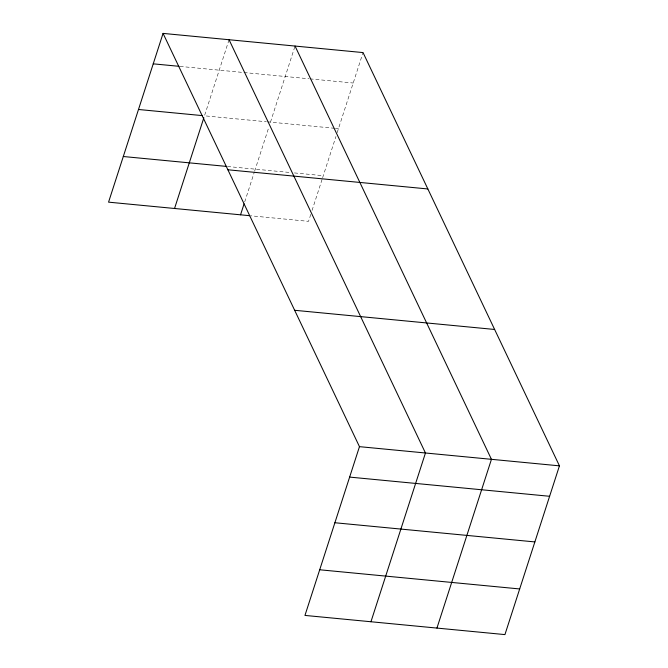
<?xml version="1.0" encoding="UTF-8"?>
<svg xmlns="http://www.w3.org/2000/svg" width="668" height="668" viewBox="0 0 668 668"><rect width="100%" height="100%" fill="white"/><g stroke="black" fill="none" stroke-linecap="round" stroke-linejoin="round"><path stroke-width="0.5" stroke-dasharray="3.34 2.5" d="M229.057 39.729L204.483 115.814L266.348 121.743M244.713 201.92L254.324 172.144M254.642 171.158L268.895 127.037M270.473 122.144L295.047 46.059M310.779 214.395L308.532 221.342L250.842 215.806M312.065 210.42L322.318 178.673M322.636 177.68L335.937 136.506M337.198 132.581L363.041 52.58M180.043 66.408L242.943 72.445M243.97 72.536L308.917 78.766M309.944 78.866L353.213 83.016M267.384 121.843L334.351 128.264M335.378 128.365L338.467 128.665M227.446 166.499L290.313 172.528M294.429 172.928L323.279 175.692"/><path stroke-width="1" d="M163.067 33.4L359.467 446.658L304.959 615.42L504.933 634.6L559.442 465.846L363.041 52.58L163.067 33.4L108.558 202.153L249.815 215.706M174.548 208.483L203.849 117.768M240.547 214.812L244.071 203.899M370.949 621.749L425.458 452.996L229.057 39.729M436.939 628.079L491.448 459.325L295.047 46.059M153.231 63.836L179.016 66.307M138.493 109.485L202.421 115.614M123.304 156.512L226.419 166.399M227.88 169.781L427.854 188.96M294.655 310.286L494.629 329.466M359.467 446.658L559.442 465.846M349.631 477.094L549.614 496.282M334.893 522.743L534.868 541.923M319.705 569.771L519.679 588.951"/></g></svg>
